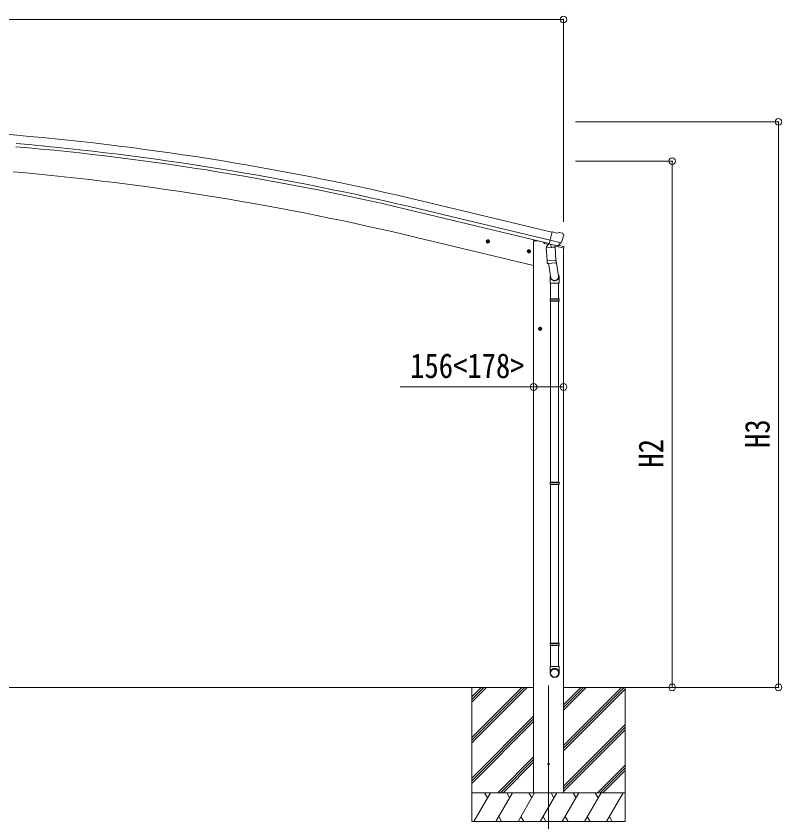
# Model space of a CAD drawing. Units: millimetres at full size; details may follow other scales. Extents: x -9783 to 9892, y -6828 to 6752.
# Drawn here: x -3186 to 810, y -1671 to 2533 of the extents above; entities that cross this region are included whole.
import ezdxf
from ezdxf.enums import TextEntityAlignment as Align

# ---------------------------------------------------------------- set-up
doc = ezdxf.new("R2010")
doc.units = ezdxf.units.MM
doc.header["$LTSCALE"] = 35
doc.header["$PDMODE"] = 32
doc.header["$PDSIZE"] = 35
for name, color, linetype, lineweight in [('0-0_0', 7, 'Continuous', 9), ('0-1_本体', 4, 'Continuous', 9), ('0-2_部品', 7, 'Continuous', 9), ('0-8_PARTS2', 2, 'Continuous', 9), ('0-A_寸法', 6, 'Continuous', 9)]:
    doc.layers.add(name, color=color, linetype=linetype, lineweight=lineweight)
doc.styles.add('ＭＳ ゴシック', font='')
doc.styles.get('ＭＳ ゴシック').set_extended_font_data('MS Gothic')

msp = doc.modelspace()

# ---------------------------------------------------------------- linework, layer by layer
at = {"layer": '0-0_0'}
for p, q in [((-7355.61, -968.88), (-486.64, -968.88)), ((-808.19, -968.88), (-808.19, -1668.88)), ((-808.19, -1229.61), (-547.46, -968.88)), ((-808.19, -1243.75), (-533.32, -968.88)), ((-808.19, -1257.89), (-519.18, -968.88)), ((-808.19, -1045.76), (-731.31, -968.88)), ((-808.19, -1031.62), (-745.45, -968.88)), ((-808.19, -1017.47), (-759.61, -968.89)), ((-759.6, -968.89), (-759.59, -968.88)), ((-330.44, -1088.51), (-210.81, -968.88)), ((-330.44, -1074.37), (-224.95, -968.88)), ((-330.44, -1060.23), (-239.09, -968.88)), ((-330.44, -1272.36), (-26.97, -968.89)), ((-330.44, -1286.5), (-12.83, -968.89)), ((-330.44, -1300.64), (-8.19, -978.39)), ((-329.94, -968.88), (105.24, -968.88)), ((-8.19, -968.88), (-8.19, -1668.88)), ((-808.19, -1441.74), (-485.94, -1119.49)), ((-808.19, -1455.88), (-485.94, -1133.63)), ((-808.19, -1470.02), (-485.94, -1147.77)), ((-330.44, -1484.49), (-8.19, -1162.24)), ((-330.44, -1498.63), (-8.19, -1176.38)), ((-330.44, -1512.77), (-8.19, -1190.52)), ((-673.2, -1518.88), (-485.94, -1331.62)), ((-659.06, -1518.88), (-485.94, -1345.76)), ((-644.91, -1518.88), (-485.94, -1359.9)), ((-152.7, -1518.88), (-8.19, -1374.37)), ((-138.56, -1518.88), (-8.19, -1388.51)), ((-124.41, -1518.88), (-8.19, -1402.65)), ((-8.19, -1518.88), (-808.19, -1518.88)), ((-797.9, -1668.88), (-711.3, -1518.88)), ((-726.3, -1544.86), (-741.3, -1518.88)), ((-682.43, -1668.88), (-595.83, -1518.88)), ((-610.83, -1544.86), (-625.83, -1518.88)), ((-566.96, -1668.88), (-480.36, -1518.88)), ((-495.36, -1544.86), (-510.36, -1518.88)), ((-451.49, -1668.88), (-364.89, -1518.88)), ((-379.89, -1544.86), (-394.89, -1518.88)), ((-336.02, -1668.88), (-249.42, -1518.88)), ((-264.42, -1544.86), (-279.42, -1518.88)), ((-220.55, -1668.88), (-133.95, -1518.88)), ((-163.95, -1518.88), (-148.95, -1544.86)), ((-105.08, -1668.88), (-18.48, -1518.88)), ((-808.19, -1668.88), (-8.19, -1668.88)), ((-667.43, -1642.9), (-652.43, -1668.88)), ((-551.96, -1642.9), (-536.96, -1668.88)), ((-436.49, -1642.9), (-421.49, -1668.88)), ((-321.02, -1642.9), (-306.02, -1668.88)), ((-205.55, -1642.9), (-190.55, -1668.88)), ((-90.08, -1642.9), (-75.08, -1668.88))]:
    msp.add_line(p, q, dxfattribs=at)
at = {"layer": '0-1_本体'}
for p, q in [((-3873.97, 1971.5), (-3182.56, 1911.27)), ((-389.96, 1405.35), (-1065.65, 1567.3)), ((-400.04, 1363.37), (-1075.71, 1525.32)), ((-403.97, 1347.01), (-1079.63, 1508.96)), ((-485.44, 1231.12), (-1096.25, 1377.76)), ((-485.77, 1361.12), (-485.77, -1518.88)), ((-329.77, 1322.15), (-329.77, -1518.88))]:
    msp.add_line(p, q, dxfattribs=at)
msp.add_lwpolyline([(-485.77, 1361.12), (-465.77, 1361.12), (-431.93, 1353)], dxfattribs=at)
for centre, radius, start, end in [((-4438.4, -12503.95), 14469.82, 76.52099, 85.02099), ((-4438.4, -12503.95), 14409.82, 76.52099, 85.02099), ((-4438.4, -12503.95), 14426.65, 76.52099, 85.02099), ((-4455.82, -12617.05), 14392.42, 76.50111, 84.99887)]:
    msp.add_arc(centre, radius, start, end, dxfattribs=at)
at = {"layer": '0-2_部品'}
for p, q in [((-363.56, 1401.06), (-389.49, 1407.29)), ((-363.56, 1401.06), (-350.3, 1403.76)), ((-335.82, 1400.58), (-349, 1403.74)), ((-332.72, 1398.33), (-328.87, 1392.03)), ((-328.5, 1389.75), (-328.78, 1388.6)), ((-714.24, 1355.06), (-733.69, 1359.73)), ((-731.26, 1359.15), (-726.1, 1364.59)), ((-729.13, 1351.95), (-731.26, 1359.15)), ((-726.3, 1347.67), (-721.63, 1367.12)), ((-726.1, 1364.59), (-718.8, 1362.84)), ((-718.8, 1362.84), (-716.67, 1355.64)), ((-431.93, 1353.78), (-431.93, 1350.46)), ((-409.21, 1341.06), (-428.1, 1345.6)), ((-405.22, 1345.66), (-418.53, 1330.34)), ((-404.27, 1345.72), (-405.22, 1345.66)), ((-342.56, 1349.44), (-400.07, 1363.25)), ((-359.41, 1334.53), (-343.03, 1349.03)), ((-500.42, 1303.31), (-519.86, 1307.98)), ((-517.44, 1307.4), (-512.27, 1312.84)), ((-515.31, 1300.2), (-517.44, 1307.4)), ((-512.47, 1295.92), (-507.8, 1315.37)), ((-512.27, 1312.84), (-504.97, 1311.09)), ((-504.97, 1311.09), (-502.84, 1303.89)), ((-419.63, 1323.89), (-373.95, 1327.08)), ((-414.96, 1257.05), (-419.63, 1323.89)), ((-418.53, 1330.34), (-418.09, 1324)), ((-401.19, 1343.25), (-402.72, 1343.62)), ((-364.49, 1334.44), (-401.19, 1343.25)), ((-395.24, 1341.43), (-394.22, 1326.82)), ((-367.03, 1332.43), (-392.84, 1325.99)), ((-375.72, 1330.26), (-375.49, 1326.98)), ((-373.95, 1327.08), (-369.27, 1260.25)), ((-327.38, 1321.42), (-370.08, 1331.67)), ((-362.12, 1333.97), (-369.64, 1335.77)), ((-366.32, 1334.21), (-366.27, 1333.47)), ((-362.96, 1334.07), (-364.49, 1334.44)), ((-355.88, 1337.52), (-329.68, 1331.23)), ((-327.38, 1328.31), (-327.38, 1321.42)), ((-369.61, 1265.13), (-355.09, 1177.36)), ((-414.96, 1257.05), (-369.27, 1260.25)), ((-414.95, 1257.05), (-414.06, 1244.36)), ((-370.26, 1245.64), (-411.95, 1242.73)), ((-408.44, 1242.97), (-395.79, 1168.04)), ((-368.41, 1247.78), (-369.29, 1260.25)), ((-368.81, 1246.42), (-368.81, 1246.42)), ((-398.94, 1174.86), (-398.94, 1140.2)), ((-398.94, 1140.2), (-352.94, 1140.2)), ((-396.94, 1140.2), (-396.94, 1057.68)), ((-354.94, 1140.2), (-354.94, 1057.68)), ((-352.94, 1140.2), (-352.94, 1174.55)), ((-398.94, 1055.68), (-397.94, 1057.68)), ((-398.94, 1055.68), (-352.94, 1055.68)), ((-398.94, 1055.68), (-398.94, 1047.68)), ((-397.94, 1057.68), (-353.94, 1057.68)), ((-352.94, 1055.68), (-353.94, 1057.68)), ((-398.94, 1047.68), (-352.94, 1047.68)), ((-398.94, 1047.68), (-397.94, 1045.68)), ((-397.94, 1045.68), (-353.94, 1045.68)), ((-396.94, 1045.68), (-396.94, 101.49)), ((-354.94, 1045.68), (-354.94, 101.49)), ((-461.44, 901.62), (-441.44, 901.62)), ((-457.94, 905.37), (-451.44, 909.13)), ((-451.44, 891.62), (-451.44, 911.62)), ((-451.44, 909.13), (-444.94, 905.37)), ((-444.94, 897.87), (-451.44, 894.11)), ((-444.94, 905.37), (-444.94, 897.87)), ((-398.94, 99.49), (-397.94, 101.49)), ((-398.94, 99.49), (-352.94, 99.49)), ((-398.94, 99.49), (-398.94, 91.49)), ((-398.94, 91.49), (-352.94, 91.49)), ((-398.94, 91.49), (-397.94, 89.49)), ((-397.94, 101.49), (-353.94, 101.49)), ((-397.94, 89.49), (-353.94, 89.49)), ((-396.94, 89.49), (-396.94, -738.43)), ((-354.94, 89.49), (-354.94, -738.43)), ((-352.94, 99.49), (-353.94, 101.49)), ((-398.94, -740.43), (-397.94, -738.43)), ((-398.94, -740.43), (-352.94, -740.43)), ((-398.94, -740.43), (-398.94, -748.43)), ((-398.94, -748.43), (-352.94, -748.43)), ((-398.94, -748.43), (-397.94, -750.43)), ((-397.94, -738.43), (-353.94, -738.43)), ((-397.94, -750.43), (-353.94, -750.43)), ((-396.94, -750.43), (-396.94, -860.43)), ((-354.94, -750.43), (-354.94, -860.43)), ((-352.94, -740.43), (-353.94, -738.43)), ((-398.94, -894.58), (-398.94, -860.43)), ((-398.94, -860.43), (-352.94, -860.43)), ((-352.94, -894.58), (-352.94, -860.43))]:
    msp.add_line(p, q, dxfattribs=at)
for points in [[(-394.92, 1341.84), (-404.65, 1344.18), (-389.49, 1407.29)], [(-716.67, 1355.64), (-721.83, 1350.2), (-729.13, 1351.95)], [(-342.29, 1350.02), (-342.87, 1349.18), (-343.03, 1349.03)], [(-502.84, 1303.89), (-508.01, 1298.45), (-515.31, 1300.2)], [(-394.92, 1341.84), (-394.69, 1341.69), (-369.92, 1335.74), (-369.64, 1335.77)], [(-352.94, 1055.68), (-352.94, 1047.68), (-353.94, 1045.68)], [(-451.44, 894.11), (-457.94, 897.87), (-457.94, 905.37)], [(-352.94, 99.49), (-352.94, 91.49), (-353.94, 89.49)], [(-352.94, -740.43), (-352.94, -748.43), (-353.94, -750.43)]]:
    msp.add_lwpolyline(points, dxfattribs=at)
for centre, radius in [((-723.97, 1357.39), 8.5), ((-723.97, 1357.39), 7.7), ((-723.97, 1357.39), 6.5), ((-510.14, 1305.64), 8.5), ((-510.14, 1305.64), 7.7), ((-510.14, 1305.64), 6.5), ((-451.44, 901.62), 8.5), ((-451.44, 901.62), 7.7), ((-451.44, 901.62), 6.5)]:
    msp.add_circle(centre, radius, dxfattribs=at)
at = {"layer": '0-2_部品', "color": 4}
msp.add_circle((-407.69, -1368.88), 4.5, dxfattribs=at)
at = {"layer": '0-2_部品'}
for centre, radius, start, end in [((-349.7, 1400.82), 3, 76.5, 101.5), ((-525.59, 1435.85), 202.4, 334.90875, 346.5), ((-336.99, 1395.71), 5, 31.5, 76.5), ((-426.93, 1350.46), 5, 180, 256.5), ((-402.6, 1344.11), 0.5, 221.23754, 256.5), ((-395.84, 1341.35), 0.604, 7.79405, 79.40158), ((-393.2, 1326.97), 1.03, 188.03431, 289.96103), ((-367.27, 1333.4), 1, 284, 4), ((-365.83, 1334.25), 0.5, 76.5, 184), ((-362.84, 1334.56), 0.5, 256.5, 291.76246), ((-330.38, 1328.31), 3, 0, 76.5), ((-412.09, 1244.72), 2, 190.53157, 274), ((-370.4, 1247.64), 2, 274, 322.59038), ((-370.35, 1247.61), 1.95, 322.52234, 4.95983)]:
    msp.add_arc(centre, radius, start, end, dxfattribs=at)
for centre, major_axis, ratio, start_param, end_param in [((-331.42, 1390.46), (1.57, -2.57), 0.99628, 0.7835347, 1.5707963), ((-361.42, 1336.89), (0.73, -2.92), 0.997631, 5.8041905, 5.8929484), ((-361.45, 1337.02), (-2.63, 3.16), 0.650902, 2.1145521, 2.1873627), ((-361.4, 1336.79), (0.73, -2.92), 0.997631, 5.965759, 6.7621801), ((-375.94, 1174.86), (-23, 0), 0.996195, 6.0000678, 10.0103449), ((-375.94, 1174.86), (-21, 0), 0.996195, 0.3319459, 3.3482706), ((-375.94, -892.83), (23, 0), 0.996195, 6.2831853, 9.424778), ((-375.94, -894.58), (23, 0), 0.996195, 6.2831853, 9.424778), ((-375.94, -894.58), (0, -23.43), 0.981806, 4.712389, 7.8539816)]:
    msp.add_ellipse(centre, major_axis=major_axis, ratio=ratio, start_param=start_param, end_param=end_param, dxfattribs=at)
msp.add_ellipse((-375.94, -894.58), major_axis=(-21, 0), ratio=0.996195, dxfattribs=at)
at = {"layer": '0-8_PARTS2'}
msp.add_line((-407.69, -959.67), (-407.69, -1809.91), dxfattribs=at)
at = {"layer": '0-A_寸法'}
for p, q in [((-329.77, 2515.02), (-7511.77, 2515.02)), ((-329.77, 2515.02), (-329.77, 1460.2)), ((792.52, 1980.7), (-266.93, 1980.7)), ((792.52, -968.88), (792.52, 1980.7)), ((237.5, 1775.8), (-266.93, 1775.8)), ((237.5, -968.88), (237.5, 1775.8)), ((-485.77, 597.89), (-1181.93, 597.89)), ((-485.77, 597.89), (-329.77, 597.89)), ((237.5, -968.88), (-266.93, -968.88)), ((792.52, -968.88), (237.5, -968.88))]:
    msp.add_line(p, q, dxfattribs=at)
for p in [(-329.77, 2515.02), (792.52, 1980.7), (237.5, 1775.8), (-485.77, 597.89), (-329.77, 597.89), (237.5, -968.88), (792.52, -968.88)]:
    msp.add_point(p, dxfattribs=at)

# ---------------------------------------------------------------- texts
at = {"layer": '0-A_寸法', "color": 7, "style": 'ＭＳ ゴシック', "width": 0.85}
msp.add_text('156<178>', height=129, dxfattribs=at).set_placement((-1129.77, 605.89), align=Align.BOTTOM_LEFT)
for s, p in [('H3', (784.52, 279.91)), ('H2', (229.5, 177.46))]:
    msp.add_text(s, height=129, rotation=90, dxfattribs=at).set_placement(p, align=Align.BOTTOM_LEFT)

doc.saveas('drawing.dxf')
